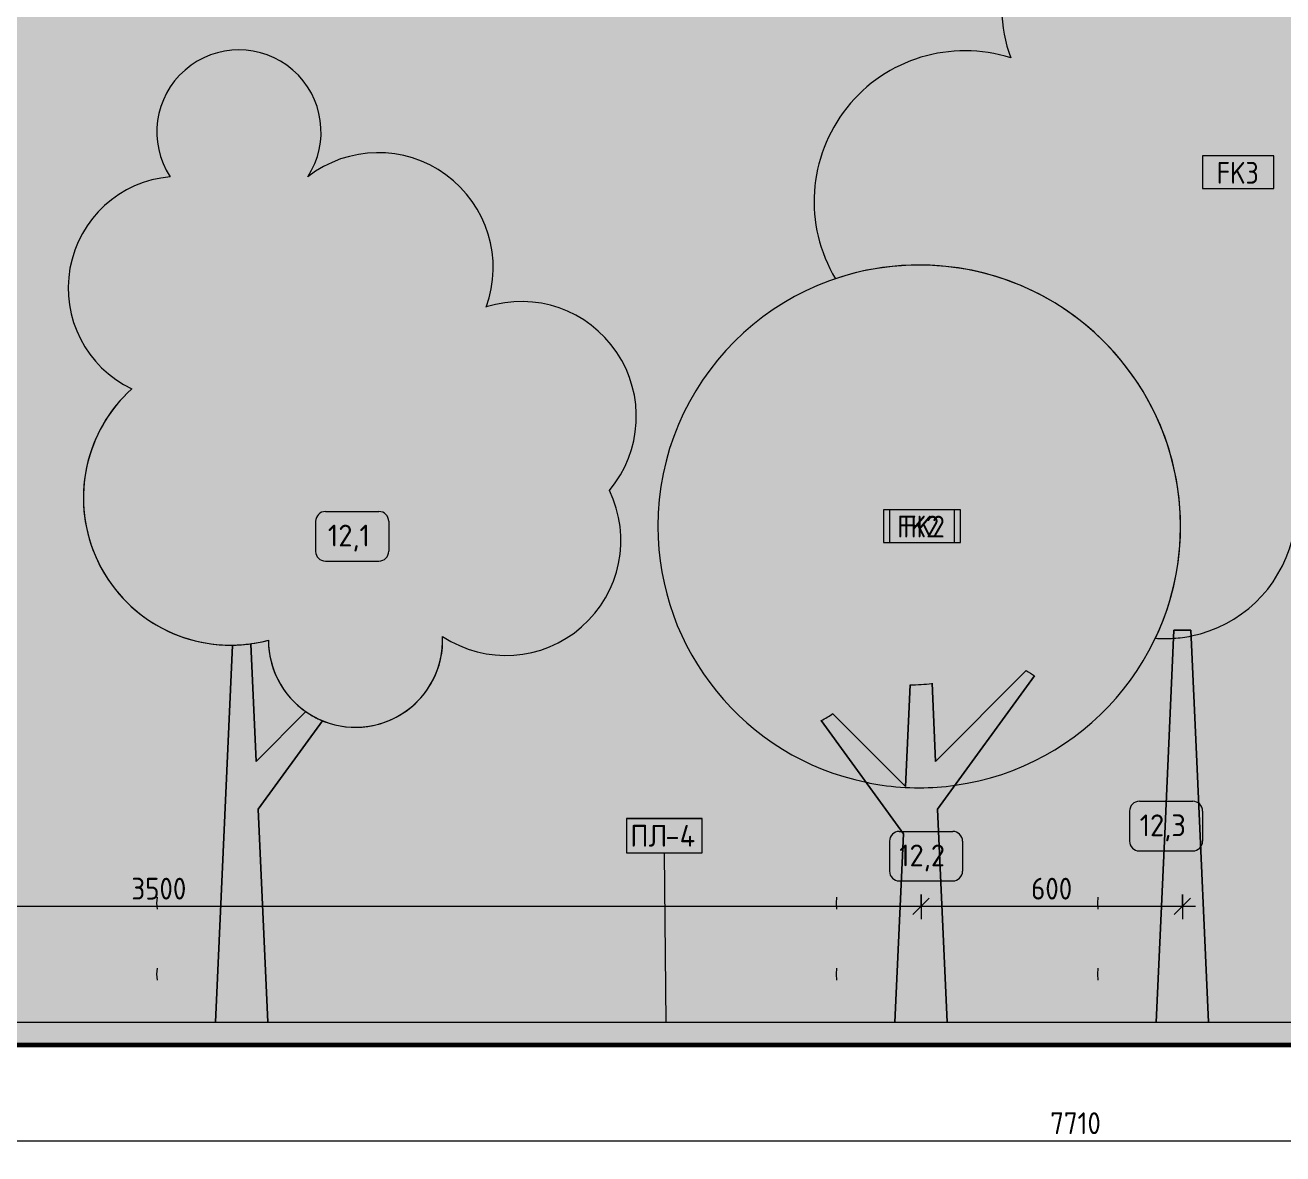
# Model space of a CAD drawing. Header units: millimetres. Extents: x 95091 to 185761, y -1987 to 15323.
# Drawn here: x 143737 to 146625, y 8148 to 10739 of the extents above; entities that cross this region are included whole.
import ezdxf

# ---------------------------------------------------------------- set-up
doc = ezdxf.new("R2010")
doc.units = ezdxf.units.MM
for name, color, linetype, lineweight in [('A-ANNO-DIMS', 7, 'Continuous', 9), ('A-ANNO-DIMS-25', 7, 'Continuous', 9), ('A-GENM', 7, 'Continuous', 9), ('A-GENM-IDEN', 7, 'Continuous', 9), ('A-WALL-IDEN', 7, 'Continuous', 9), ('A-WALL-PATT', 7, 'Continuous', 9), ('I-FURN-IDEN', 7, 'Continuous', 9), ('I-WALL', 7, 'Continuous', 9)]:
    doc.layers.add(name, color=color, linetype=linetype, lineweight=lineweight)
for name, color, linetype, lineweight, true_color in [('A-FLOR-FNSH-1', 7, 'Continuous', 30, 0x3c3c3c), ('I-FURN-3', 7, 'Continuous', 9, 0xc0c0c0), ('I-FURN-6', 7, 'Continuous', 9, 0xbec2bc), ('I-FURN-7', 7, 'Continuous', 9, 0xc5c2b6), ('I-FURN-8', 7, 'Continuous', 9, 0xc6c1b9), ('I-FURN-9', 7, 'Continuous', 9, 0xc2c3b7)]:
    doc.layers.add(name, color=color, linetype=linetype, lineweight=lineweight, true_color=true_color)
doc.layers.add('I-FURN-4', color=7, linetype='Continuous', lineweight=9, transparency=0.7)
doc.layers.add('I-FURN-5', color=7, linetype='Continuous', lineweight=9, true_color=0xd7c4aa, transparency=0.7)
doc.styles.add('GOST Common_5', font='GOST_Common.ttf', dxfattribs={"width": 0.9, "height": 50})
doc.styles.add('GOST Common_6', font='GOST_Common.ttf', dxfattribs={"height": 50})
doc.styles.add('ISOCPEUR_3', font='isocpeur.ttf', dxfattribs={"width": 0.9, "height": 50})
doc.dimstyles.new('ISO-2_0_0_9К_Средний_округл2', dxfattribs={"dimscale": 304.8, "dimtxt": 49.799059, "dimasz": 0.123031, "dimexe": 0.098425, "dimexo": 0, "dimgap": 0, "dimtad": 1, "dimdec": 0, "dimrnd": 10, "dimzin": 0, "dimdsep": 46, "dimtxsty": 'ISOCPEUR_3', "dimblk1": 'OBLIQUE', "dimblk2": 'OBLIQUE', "dimsah": 1, "dimcen": 0.09, "dimdle": 0.098425, "dimazin": 0, "dimtfac": 1, "dimtdec": 4, "dimtix": 1, "dimtmove": 0, "dimatfit": 3, "dimfxl": 1, "dimtvp": 1, "dimtolj": 1, "dimtzin": 0, "dimarcsym": 2})

# ---------------------------------------------------------------- blocks, each defined once
blk = doc.blocks.new('Плинтус - Плинтус светлый _сад_-33412391-Развертка 3_42-1')
at = {"layer": 'A-GENM'}
blk.add_hatch(color=256, dxfattribs=at).paths.add_polyline_path([(113330, 8400), (115615, 8400), (115615, 8450), (109755, 8450), (109755, 8400), (113274.7, 8400)])
for p, q in [((109755, 8450), (111650, 8450)), ((111650, 8450), (111770, 8450)), ((111770, 8450), (113210, 8450)), ((113210, 8450), (113330, 8450)), ((113330, 8450), (113810, 8450)), ((113810, 8450), (113930, 8450)), ((113930, 8450), (114673.6, 8450))]:
    blk.add_line(p, q, dxfattribs=at)
blk = doc.blocks.new('Дервево_ ствол_ декор 3 - Дервево_ ствол_ декор 3-30727125-Развертка 3_42-1')
at = {"layer": 'I-FURN-5'}
for points in [[(113265.6, 8988.1), (113308.4, 8989.6), (113347.9, 8993.9), (113530.4, 9245.1), (113520.8, 9250.8), (113511.5, 9257), (113303.1, 9048.6), (113295, 9227.8), (113270, 9225.2), (113244.9, 9224.5), (113234.4, 8991.2), (113067.4, 9158.1), (113054.3, 9149.7), (113040.6, 9142.4), (113143.5, 9000.8), (113180.2, 8994.2), (113222.8, 8989.6), (113237.3, 8989.1)], [(113210, 8450), (113330, 8450), (113308, 8939), (113347.9, 8993.9), (113305.7, 8989.5), (113265.6, 8988.1), (113219.4, 8990), (113180.2, 8994.2), (113143.5, 9000.8), (113229.5, 8882.5), (113229.4, 8880.6)]]:
    blk.add_hatch(color=256, dxfattribs=at).paths.add_polyline_path(points)
at = {"layer": 'I-FURN-3'}
for p, q in [((113511.5, 9257), (113303.1, 9048.6)), ((113308, 8939), (113530.4, 9245.1)), ((113244.9, 9224.5), (113234.4, 8991.2)), ((113303.1, 9048.6), (113295, 9227.8)), ((113234.4, 8991.2), (113067.4, 9158.1)), ((113040.6, 9142.4), (113229.5, 8882.5)), ((113330, 8450), (113308, 8939)), ((113229.5, 8882.5), (113210, 8450)), ((113075.7, 8736.8), (113074.6, 8723)), ((113074.6, 8723), (113075.7, 8709.2)), ((113075.7, 8573.8), (113074.6, 8560)), ((113074.6, 8560), (113075.7, 8546.2)), ((113210, 8450), (113270, 8450)), ((113270, 8450), (113330, 8450))]:
    blk.add_line(p, q, dxfattribs=at)
for centre, radius, start, end in [((113627.2, 9420.1), 200, 234.6435, 241.0588), ((113247.7, 9562.4), 338, 269.5158, 278.0436), ((112952.7, 9322), 200, 296.0763, 304.9876)]:
    blk.add_arc(centre, radius, start, end, dxfattribs=at)
at = {"layer": 'I-FURN-8'}
for p, q in [((113303.1, 9048.6), (113511.5, 9257)), ((113530.4, 9245.1), (113308, 8939)), ((113234.4, 8991.2), (113244.9, 9224.5)), ((113295, 9227.8), (113303.1, 9048.6)), ((113067.4, 9158.1), (113234.4, 8991.2)), ((113229.5, 8882.5), (113040.6, 9142.4)), ((113308, 8939), (113330, 8450)), ((113210, 8450), (113229.5, 8882.5))]:
    blk.add_line(p, q, dxfattribs=at)
for centre, radius, start, end in [((113627.2, 9420.1), 200, 234.6435, 241.0588), ((113247.7, 9562.4), 338, 269.5158, 278.0436), ((112952.7, 9322), 200, 296.0763, 304.9876)]:
    blk.add_arc(centre, radius, start, end, dxfattribs=at)
blk = doc.blocks.new('Дервево_ ствол_ декор 4 - Дервево_ ствол_ декор 4-30727129-Развертка 3_42-1')
at = {"layer": 'I-FURN-5'}
for points in [[(113810, 8450), (113930, 8450), (113890.1, 9336.8), (113867.7, 9332.8), (113849.7, 9331.5), (113827.7, 8844.1)], [(113849.7, 9331.5), (113867.7, 9332.8), (113890.1, 9336.8), (113889.5, 9350), (113850.5, 9350), (113849.7, 9332.8)]]:
    blk.add_hatch(color=256, dxfattribs=at).paths.add_polyline_path(points)
at = {"layer": 'I-FURN-3'}
for p, q in [((113850.5, 9350), (113829.5, 8882.5)), ((113889.5, 9350), (113850.5, 9350)), ((113903.1, 9048.6), (113889.5, 9350)), ((113930, 8450), (113903.1, 9048.6)), ((113829.5, 8882.5), (113810, 8450)), ((113675.7, 8736.8), (113674.6, 8723)), ((113674.6, 8723), (113675.7, 8709.2)), ((113675.7, 8573.8), (113674.6, 8560)), ((113674.6, 8560), (113675.7, 8546.2)), ((113810, 8450), (113870, 8450)), ((113870, 8450), (113930, 8450))]:
    blk.add_line(p, q, dxfattribs=at)
at = {"layer": 'I-FURN-8'}
for p, q in [((113829.5, 8882.5), (113850.5, 9350)), ((113850.5, 9350), (113889.5, 9350)), ((113889.5, 9350), (113903.1, 9048.6)), ((113903.1, 9048.6), (113930, 8450)), ((113810, 8450), (113829.5, 8882.5))]:
    blk.add_line(p, q, dxfattribs=at)
blk = doc.blocks.new('Дерево_ декор 2 - Дерево_ декор 2-30725407-Развертка 3_42-1')
at = {"layer": 'I-FURN-4'}
blk.add_hatch(color=256, dxfattribs=at).paths.add_polyline_path([(111975.8, 9126.9), (112000.2, 9129), (112024.1, 9133.9), (112047.3, 9141.8), (112069.4, 9152.5), (112089.9, 9165.7), (112108.7, 9181.4), (112125.5, 9199.3), (112139.9, 9219), (112151.8, 9240.4), (112161, 9263.1), (112167.4, 9286.7), (112170.9, 9311), (112171.3, 9335.4), (112196, 9321), (112222.2, 9309.3), (112249.4, 9300.5), (112277.5, 9294.7), (112306, 9292), (112334.6, 9292.4), (112363, 9295.9), (112390.9, 9302.5), (112417.9, 9312), (112443.7, 9324.4), (112468, 9339.5), (112490.5, 9357.2), (112511, 9377.2), (112529.2, 9399.3), (112544.9, 9423.2), (112557.9, 9448.7), (112568.1, 9475.5), (112575.3, 9503.2), (112579.5, 9531.5), (112580.6, 9560.1), (112578.5, 9588.7), (112573.4, 9616.9), (112565.3, 9644.3), (112554.3, 9670.7), (112572, 9694.5), (112585.8, 9717.7), (112597.6, 9743.5), (112606.6, 9770.4), (112612.6, 9798.1), (112615.6, 9826.3), (112615.6, 9854.7), (112612.6, 9882.8), (112605.9, 9912.5), (112597.5, 9937.4), (112585.7, 9963.2), (112571.2, 9987.5), (112554.1, 10010.2), (112534.8, 10030.9), (112513.3, 10049.4), (112489.9, 10065.5), (112465, 10079), (112438.8, 10089.7), (112411.5, 10097.6), (112383.6, 10102.4), (112355.3, 10104.3), (112327, 10103.1), (112298.9, 10098.9), (112271.5, 10091.7), (112279.8, 10118.9), (112285.1, 10146.7), (112287.3, 10175), (112286.6, 10203.3), (112282.8, 10231.4), (112276, 10258.9), (112266.3, 10285.6), (112253.8, 10311), (112238.6, 10335), (112221, 10357.2), (112201, 10377.3), (112179.1, 10395.2), (112155.3, 10410.7), (112130, 10423.5), (112103.5, 10433.6), (112076.1, 10440.7), (112048, 10444.8), (112019.7, 10445.9), (111991.4, 10444), (111963.5, 10439.1), (111936.3, 10431.1), (111910, 10420.3), (111883.5, 10405.7), (111861.8, 10390.7), (111873.5, 10411.4), (111882.5, 10433.4), (111888.7, 10456.4), (111891.8, 10480), (111892, 10503.8), (111889.2, 10527.5), (111883.5, 10550.6), (111874.9, 10572.7), (111863.5, 10593.7), (111849.6, 10613), (111833.4, 10630.4), (111815.1, 10645.7), (111795.1, 10658.5), (111773.5, 10668.6), (111750.9, 10676), (111727.5, 10680.5), (111703.8, 10682), (111680, 10680.5), (111656.7, 10676), (111634, 10668.6), (111612.5, 10658.5), (111592.5, 10645.7), (111574.2, 10630.4), (111558, 10613), (111544.1, 10593.7), (111532.7, 10572.7), (111524.1, 10550.6), (111518.3, 10527.5), (111515.5, 10503.8), (111515.7, 10480), (111518.9, 10456.4), (111525.1, 10433.4), (111534.1, 10411.4), (111545.8, 10390.7), (111518.2, 10386.7), (111491.2, 10379.8), (111465.1, 10370.1), (111440.2, 10357.5), (111416.9, 10342.3), (111395.3, 10324.7), (111375.8, 10304.8), (111358.5, 10283), (111343.7, 10259.3), (111331.6, 10234.3), (111322.2, 10208), (111315.8, 10180.9), (111312.3, 10153.3), (111311.9, 10125.4), (111314.5, 10097.7), (111320, 10070.4), (111328.5, 10043.9), (111339.9, 10018.4), (111353.9, 9994.3), (111370.4, 9971.9), (111389.3, 9951.4), (111410.3, 9933.1), (111434.9, 9916.3), (111457.6, 9903.9), (111434.9, 9881.1), (111414.4, 9856.4), (111396.3, 9829.8), (111380.9, 9801.6), (111368.2, 9772), (111358.4, 9741.4), (111351.5, 9710), (111347.6, 9678.1), (111346.8, 9646), (111349.1, 9613.9), (111354.3, 9582.2), (111362.6, 9551.1), (111373.8, 9521), (111387.8, 9492), (111404.5, 9464.5), (111423.7, 9438.8), (111445.3, 9414.9), (111469.1, 9393.3), (111494.8, 9374), (111522.2, 9357.2), (111551.1, 9343.1), (111581.2, 9331.8), (111612.2, 9323.4), (111643.9, 9318), (111676, 9315.7), (111710, 9316.6), (111740.1, 9320.1), (111771.5, 9326.9), (111773, 9302.5), (111777.5, 9278.4), (111784.8, 9255.1), (111795, 9232.8), (111807.8, 9211.9), (111823.1, 9192.8), (111840.6, 9175.7), (111860.4, 9160.8), (111875.8, 9151.6), (111881.8, 9148.4), (111887.1, 9145.9), (111903.7, 9138.7), (111927.2, 9131.9), (111951.3, 9127.9)])
at = {"layer": 'I-FURN-5'}
blk.add_hatch(color=256, dxfattribs=at).paths.add_polyline_path([(111650, 8450), (111770, 8450), (111748, 8939), (111895.4, 9141.9), (111873.9, 9152.5), (111857, 9162.6), (111743.1, 9048.6), (111730.9, 9318.7), (111705.7, 9316.3), (111689, 9315.6), (111669.4, 8880.6)])
at = {"layer": 'I-FURN-3'}
for p, q in [((111689, 9315.6), (111650, 8450)), ((111743.1, 9048.6), (111730.9, 9318.7)), ((111857.2, 9162.8), (111743.1, 9048.6)), ((111748, 8939), (111895.4, 9141.9)), ((111770, 8450), (111748, 8939)), ((111515.7, 8736.8), (111514.6, 8723)), ((111514.6, 8723), (111515.7, 8709.2)), ((111515.7, 8573.8), (111514.6, 8560)), ((111514.6, 8560), (111515.7, 8546.2)), ((111650, 8450), (111710, 8450)), ((111710, 8450), (111770, 8450))]:
    blk.add_line(p, q, dxfattribs=at)
for centre, radius, start, end in [((111703.8, 10493.5), 188.5, 326.9514, 213.0486), ((112023.5, 10182), 264, 340, 127.7678), ((111568.1, 10135.2), 256.4, 95, 244.475), ((112352.1, 9840.4), 264, 320, 107.7678), ((111684.7, 9653.5), 338, 132.2135, 284.8805), ((112316.7, 9555.8), 264, 236.5894, 25.8162), ((111971.5, 9326.9), 200, 180, 2.4492), ((111684.7, 9653.5), 338, 270.72, 277.8572), ((111971.5, 9326.9), 200, 235.1493, 247.6496)]:
    blk.add_arc(centre, radius, start, end, dxfattribs=at)
at = {"layer": 'I-FURN-6'}
for centre, radius, start, end in [((111703.8, 10493.5), 188.5, 326.9514, 213.0486), ((112023.5, 10182), 264, 340, 127.7678), ((111568.1, 10135.2), 256.4, 95, 244.475), ((112352.1, 9840.4), 264, 320, 107.7678), ((111684.7, 9653.5), 338, 132.2135, 273.5696), ((112316.7, 9555.8), 264, 236.5894, 25.8162), ((111971.5, 9326.9), 200, 245.0008, 2.4492), ((111684.7, 9653.5), 338, 274.0972, 284.8805), ((111971.5, 9326.9), 200, 180, 235.6765), ((111971.5, 9326.9), 200, 238.0344, 242.3453)]:
    blk.add_arc(centre, radius, start, end, dxfattribs=at)
at = {"layer": 'I-FURN-7'}
for start, end in [(273.5696, 274.0972), (273.5699, 273.9684), (273.9691, 274.0969)]:
    blk.add_arc((111684.7, 9653.5), 338, start, end, dxfattribs=at)
at = {"layer": 'I-FURN-8'}
for p, q in [((111650, 8450), (111689, 9315.6)), ((111730.9, 9318.7), (111743.1, 9048.6)), ((111743.1, 9048.6), (111857.2, 9162.8)), ((111895.4, 9141.9), (111748, 8939)), ((111748, 8939), (111770, 8450))]:
    blk.add_line(p, q, dxfattribs=at)
for centre, radius, start, end in [((111684.7, 9653.5), 338, 270.72, 273.5699), ((111684.7, 9653.5), 338, 274.0969, 277.8572), ((111971.5, 9326.9), 200, 235.1493, 235.6782), ((111971.5, 9326.9), 200, 238.033, 242.3478), ((111971.5, 9326.9), 200, 244.9987, 247.6496)]:
    blk.add_arc(centre, radius, start, end, dxfattribs=at)
at = {"layer": 'I-FURN-9'}
for start, end in [(235.6765, 238.0344), (235.6782, 236.2077), (236.2181, 238.033), (242.3453, 245.0008), (242.3478, 243.2919), (243.3157, 244.9987)]:
    blk.add_arc((111971.5, 9326.9), 200, start, end, dxfattribs=at)
blk = doc.blocks.new('DIMBLOCK14-Развертка 3_42-1')
at = {"layer": 'A-ANNO-DIMS-25'}
for p, q in [((142294, 8400), (142294, 8147.6)), ((142294, 8177.6), (142294, 8400)), ((150004.5, 8400), (150004.5, 8147.6)), ((150004.5, 8177.6), (150004.5, 8400)), ((142294, 8177.6), (150004.5, 8177.6))]:
    blk.add_line(p, q, dxfattribs=at)
at = {"layer": 'A-ANNO-DIMS-25', "lineweight": 20}
for p, q in [((142294, 8177.6), (142275.3, 8158.8)), ((142294, 8177.6), (142312.8, 8196.3)), ((150004.5, 8177.6), (149985.7, 8158.8)), ((150004.5, 8177.6), (150023.2, 8196.3))]:
    blk.add_line(p, q, dxfattribs=at)
at = {"layer": 'A-ANNO-DIMS-25', "color": 0, "insert": (146090.3, 8242.9), "char_height": 50, "width": 141.353, "attachment_point": 1, "line_spacing_factor": 1.149209, "style": 'ISOCPEUR_3'}
blk.add_mtext('7710', dxfattribs=at)
blk = doc.blocks.new('_Oblique')
at = {"color": 0, "linetype": 'ByBlock', "lineweight": -2}
blk.add_line((-0.5, -0.5), (0.5, 0.5), dxfattribs=at)
blk = doc.blocks.new('Mark Reiling - Mark Reiling-26174330-Развертка 3_42-1')
at = {"layer": 'A-GENM-IDEN'}
for p, q in [((99094.3, 8917.8), (99094.3, 8839)), ((99094.3, 8917.8), (99267.8, 8917.8)), ((99267.8, 8917.8), (99094.3, 8917.8)), ((99094.3, 8917.8), (99094.3, 8839)), ((99267.8, 8839), (99267.8, 8917.8)), ((99267.8, 8839), (99267.8, 8917.8)), ((99094.3, 8839), (99267.8, 8839)), ((99094.3, 8839), (99267.8, 8839))]:
    blk.add_line(p, q, dxfattribs=at)
blk = doc.blocks.new('М_стена_0001 - Типоразмер_без рамки-25382661-Развертка 3_42-1')
at = {"layer": 'A-WALL-IDEN'}
for p, q in [((110640, 10138.1), (110476.7, 10138.1)), ((110476.7, 10138.1), (110476.7, 10063.1)), ((110640, 10063.1), (110640, 10138.1)), ((110476.7, 10063.1), (110640, 10063.1))]:
    blk.add_line(p, q, dxfattribs=at)
blk = doc.blocks.new('Марка_Мебель - В прямоуг_Balcon_Марка-25523697-Развертка 3_42-1')
at = {"layer": 'I-FURN-IDEN'}
for p, q in [((113771.1, 8956.9), (113893.8, 8956.9)), ((113748.6, 8934.4), (113748.6, 8865.4)), ((113916.3, 8934.4), (113916.3, 8865.6)), ((113770.9, 8843.1), (113893.8, 8843.1))]:
    blk.add_line(p, q, dxfattribs=at)
for centre, radius, start, end in [((113771.1, 8934.4), 22.5, 90, 180), ((113893.8, 8934.4), 22.5, 0, 90), ((113770.9, 8865.4), 22.3, 180, 270), ((113893.8, 8865.6), 22.5, 270, 0)]:
    blk.add_arc(centre, radius, start, end, dxfattribs=at)
blk = doc.blocks.new('DIMBLOCK20-Развертка 3_42-1')
at = {"layer": 'A-ANNO-DIMS-25'}
for p, q in [((142294, 8742.6), (142294, 8686.1)), ((142294, 8716.1), (142294, 8742.6)), ((145794, 8742.6), (145794, 8686.1)), ((145794, 8716.1), (145794, 8742.6)), ((142264, 8716.1), (145794, 8716.1))]:
    blk.add_line(p, q, dxfattribs=at)
at = {"layer": 'A-ANNO-DIMS-25', "lineweight": 20}
for p, q in [((142294, 8716.1), (142312.8, 8734.9)), ((145794, 8716.1), (145812.8, 8734.9)), ((142294, 8716.1), (142275.3, 8697.4)), ((145794, 8716.1), (145775.3, 8697.4))]:
    blk.add_line(p, q, dxfattribs=at)
at = {"layer": 'A-ANNO-DIMS-25', "color": 0, "insert": (143980.8, 8781.4), "char_height": 50, "width": 151.696, "attachment_point": 1, "line_spacing_factor": 1.149209, "style": 'ISOCPEUR_3'}
blk.add_mtext('3500', dxfattribs=at)
blk = doc.blocks.new('DIMBLOCK21-Развертка 3_42-1')
at = {"layer": 'A-ANNO-DIMS-25'}
for p, q in [((145794, 8742.6), (145794, 8686.1)), ((145794, 8716.1), (145794, 8742.6)), ((146394, 8742.6), (146394, 8686.1)), ((146394, 8716.1), (146394, 8742.6)), ((145794, 8716.1), (146424, 8716.1))]:
    blk.add_line(p, q, dxfattribs=at)
at = {"layer": 'A-ANNO-DIMS-25', "lineweight": 20}
for p, q in [((145794, 8716.1), (145812.8, 8734.9)), ((146394, 8716.1), (146412.8, 8734.9)), ((145794, 8716.1), (145775.3, 8697.4)), ((146394, 8716.1), (146375.3, 8697.4))]:
    blk.add_line(p, q, dxfattribs=at)
at = {"layer": 'A-ANNO-DIMS-25', "color": 0, "insert": (146046.6, 8781.4), "char_height": 50, "width": 113.772, "attachment_point": 1, "line_spacing_factor": 1.149209, "style": 'ISOCPEUR_3'}
blk.add_mtext('600', dxfattribs=at)

msp = doc.modelspace()

# ---------------------------------------------------------------- hatches: boundary and pattern name
at = {"layer": 'A-WALL-PATT'}
h = msp.add_hatch(color=256, dxfattribs=at)
h.paths.add_polyline_path([(148150.7, 8450), (150004.5, 8450), (150004.5, 10500), (151454.5, 10500), (151454.5, 8450), (152883, 8450), (152883, 11800), (131245, 11800), (131245, 8450), (132174, 8450), (132174, 10500), (133124, 10500), (133124, 8450), (134074, 8450), (134074, 10500), (135524, 10500), (135524, 8450), (140844, 8450), (140844, 10500), (142294, 10500), (142294, 8450), (144174, 8450), (144213, 9315.6), (144229.7, 9316.3), (144200, 9315.7), (144167.9, 9318), (144136.2, 9323.4), (144105.2, 9331.8), (144075.1, 9343.1), (144046.2, 9357.2), (144018.8, 9374), (143993.1, 9393.3), (143969.3, 9414.9), (143947.7, 9438.8), (143928.5, 9464.5), (143911.8, 9492), (143897.8, 9521), (143885.9, 9553.9), (143878.4, 9582.2), (143873.1, 9613.9), (143870.8, 9646), (143871.6, 9678.1), (143875.5, 9710), (143882.4, 9741.4), (143892.2, 9772), (143904.9, 9801.6), (143920.3, 9829.8), (143938.4, 9856.4), (143958.9, 9881.1), (143981.6, 9903.9), (143957.2, 9917.2), (143934.3, 9933.1), (143913.3, 9951.4), (143894.4, 9971.9), (143877.9, 9994.3), (143863.9, 10018.4), (143852.5, 10043.9), (143844, 10070.4), (143838.5, 10097.7), (143835.9, 10125.4), (143836.3, 10153.3), (143839.8, 10180.9), (143846.3, 10208), (143855.6, 10234.3), (143867.7, 10259.3), (143882.5, 10283), (143899.8, 10304.8), (143919.3, 10324.7), (143940.9, 10342.3), (143964.2, 10357.5), (143989.1, 10370.1), (144015.2, 10379.8), (144042.2, 10386.7), (144069.8, 10390.7), (144058.1, 10411.4), (144049.1, 10433.4), (144042.9, 10456.4), (144039.7, 10480), (144039.7, 10505.5), (144042.3, 10527.5), (144048.1, 10550.6), (144056.7, 10572.7), (144068.1, 10593.7), (144082, 10613), (144098.2, 10630.4), (144116.5, 10645.7), (144136.5, 10658.5), (144158, 10668.6), (144180.7, 10676), (144204, 10680.5), (144227.8, 10682), (144251.6, 10680.5), (144274.9, 10676), (144297.6, 10668.6), (144319.1, 10658.5), (144339.1, 10645.7), (144357.4, 10630.4), (144373.6, 10613), (144387.5, 10593.7), (144398.9, 10572.7), (144407.5, 10550.6), (144413.2, 10527.5), (144416.1, 10503.8), (144415.9, 10480), (144412.7, 10456.4), (144406.5, 10433.4), (144397.5, 10411.4), (144385.8, 10390.7), (144409.1, 10406.8), (144434.1, 10420.3), (144460.3, 10431.1), (144487.5, 10439.1), (144515.4, 10444), (144543.7, 10445.9), (144572, 10444.8), (144600.1, 10440.7), (144627.5, 10433.6), (144654, 10423.5), (144679.3, 10410.7), (144703.1, 10395.2), (144725, 10377.3), (144745, 10357.2), (144762.6, 10335), (144777.8, 10311), (144790.3, 10285.6), (144800, 10258.9), (144806.8, 10231.4), (144810.6, 10203.3), (144811.3, 10175), (144809.1, 10146.7), (144803.8, 10118.9), (144795.5, 10091.7), (144822.9, 10098.9), (144851, 10103.1), (144879.3, 10104.3), (144907.6, 10102.4), (144935.5, 10097.6), (144962.8, 10089.7), (144989, 10079), (145013.9, 10065.5), (145037.3, 10049.4), (145058.8, 10030.9), (145078.3, 10010), (145095.2, 9987.5), (145109.7, 9963.2), (145121.5, 9937.4), (145130.5, 9910.5), (145136.6, 9882.8), (145139.6, 9852), (145139.6, 9826.2), (145136.6, 9798), (145130.5, 9770.3), (145121.5, 9743.4), (145108.6, 9715.6), (145095.2, 9693.2), (145078.3, 9670.7), (145089.3, 9644.3), (145097.4, 9616.9), (145102.6, 9588.7), (145104.6, 9560.1), (145103.5, 9531.5), (145099.3, 9503.2), (145092.1, 9475.5), (145081.9, 9448.7), (145068.9, 9423.2), (145053.2, 9399.3), (145035, 9377.2), (145014.5, 9357.2), (144992, 9339.5), (144967.7, 9324.4), (144941.1, 9311.7), (144914.9, 9302.5), (144887, 9295.9), (144858.6, 9292.4), (144830, 9292), (144801.5, 9294.7), (144773.4, 9300.5), (144746.2, 9309.3), (144720, 9321), (144695.3, 9335.4), (144694.9, 9311), (144691.4, 9286.7), (144685.1, 9263.1), (144675.8, 9240.4), (144663.9, 9219), (144649.5, 9199.3), (144632.7, 9181.4), (144613.9, 9165.7), (144593.4, 9152.5), (144571.3, 9141.8), (144548.1, 9133.9), (144524.2, 9129), (144499.8, 9126.9), (144475.3, 9127.9), (144451.2, 9131.9), (144427.7, 9138.7), (144411.1, 9145.9), (144419.4, 9141.8), (144272, 8938.7), (144294, 8450), (145734, 8450), (145753.5, 8882.5), (145667.5, 9000.8), (145662, 9001.8), (145620.5, 9012.4), (145578.3, 9026.6), (145540.3, 9042.3), (145502, 9061.5), (145465.2, 9083.4), (145430, 9107.8), (145396.7, 9134.7), (145365.3, 9163.8), (145336.1, 9195.2), (145309.2, 9228.5), (145284.8, 9263.7), (145263, 9300.6), (145243.8, 9338.9), (145227.4, 9378.4), (145213.9, 9419.1), (145203.3, 9460.6), (145195.7, 9502.7), (145191.1, 9545.3), (145189.6, 9588.7), (145191.1, 9630.9), (145195.7, 9673.5), (145203.3, 9715.6), (145213.9, 9757.1), (145227.4, 9797.8), (145243.8, 9837.4), (145263, 9875.7), (145284.8, 9912.5), (145309.2, 9947.7), (145336.1, 9981), (145365.3, 10012.4), (145396.7, 10041.6), (145430, 10068.4), (145465.2, 10092.9), (145502, 10114.7), (145540.3, 10133.9), (145582.1, 10151), (145609.5, 10160.1), (145597.3, 10156.5), (145581.1, 10187.3), (145569.6, 10214.5), (145559.9, 10245.2), (145553.1, 10276.6), (145549.3, 10308.6), (145548.4, 10340.7), (145550.5, 10372.9), (145555.6, 10404.6), (145563.6, 10435.8), (145574.5, 10466.1), (145588.2, 10495.2), (145604.5, 10523), (145623.3, 10549.1), (145644.5, 10573.3), (145667.8, 10595.5), (145693.1, 10615.4), (145720.1, 10632.9), (145748.6, 10647.8), (145778.4, 10659.9), (145809.2, 10669.3), (145841.5, 10675.8), (145872.7, 10679.2), (145904.9, 10679.7), (145937, 10677.2), (145968.7, 10671.8), (145999.8, 10663.4), (145990.3, 10693.8), (145983.6, 10724.9), (145979.8, 10756.6), (145979, 10788.4), (145981.1, 10820.2), (145986.1, 10851.6), (145993.9, 10882.5), (146004.6, 10912.5), (146018, 10941.4), (146034, 10968.9), (146052.4, 10994.9), (146073.2, 11019.1), (146096.1, 11041.2), (146120.9, 11061.1), (146147.5, 11078.7), (146175.6, 11093.7), (146204.9, 11106.1), (146235.2, 11115.8), (146266.4, 11122.6), (146298, 11126.6), (146329.8, 11127.6), (146361.6, 11125.6), (146393.1, 11120.8), (146424, 11113.1), (146454, 11102.6), (146483, 11089.3), (146511.7, 11072.7), (146536.7, 11055.1), (146522.8, 11079.4), (146511.7, 11105), (146503.6, 11131.7), (146498.6, 11159.1), (146496.7, 11187), (146497.9, 11214.9), (146502.3, 11242.4), (146509.8, 11269.3), (146520.3, 11295.2), (146533.6, 11319.8), (146549.6, 11342.6), (146568, 11363.6), (146588.7, 11382.3), (146611.4, 11398.5), (146635.8, 11412.1), (146661.6, 11422.9), (146688.4, 11430.7), (146715.9, 11435.4), (146743.8, 11436.9), (146771.6, 11435.4), (146799.1, 11430.7), (146825.9, 11422.9), (146851.7, 11412.1), (146876.1, 11398.5), (146898.8, 11382.3), (146919.5, 11363.6), (146937.9, 11342.6), (146953.9, 11319.8), (146967.2, 11295.2), (146977.7, 11269.3), (146985.2, 11242.4), (146989.6, 11214.9), (146990.8, 11187), (146988.9, 11159.1), (146983.9, 11131.7), (146975.8, 11105), (146964.7, 11079.4), (146950.8, 11055.1), (146981.9, 11051), (147012.4, 11043.9), (147042.1, 11034.1), (147070.7, 11021.5), (147098.1, 11006.3), (147123.9, 10988.6), (147148, 10968.7), (147170.1, 10946.5), (147190.1, 10922.4), (147207.7, 10896.5), (147222.9, 10869.2), (147235.4, 10840.5), (147245.2, 10810.8), (147252.2, 10780.3), (147256.3, 10749.2), (147257.6, 10718), (147255.9, 10686.7), (147251.3, 10655.8), (147243.9, 10625.4), (147233.6, 10595.8), (147220.7, 10567.3), (147205.1, 10540.1), (147187.1, 10514.5), (147166.8, 10490.7), (147144.4, 10468.9), (147120, 10449.3), (147093.9, 10432), (147066.4, 10417.2), (147090.7, 10393.4), (147113.1, 10367.7), (147135.2, 10337.7), (147151.7, 10311.7), (147167.6, 10281.7), (147181.2, 10250.5), (147192.4, 10218.4), (147201.1, 10185.4), (147192.4, 10184.2), (147214.8, 10186.6), (147257.6, 10188.1), (147300.4, 10186.6), (147343, 10182), (147385.1, 10174.4), (147426.6, 10163.8), (147467.2, 10150.3), (147506.8, 10133.9), (147545.1, 10114.7), (147582, 10092.9), (147617.1, 10068.4), (147650.5, 10041.6), (147681.8, 10012.4), (147711, 9981), (147737.9, 9947.7), (147762.3, 9912.5), (147784.2, 9875.7), (147803.3, 9837.4), (147819.7, 9797.8), (147833.3, 9757.1), (147843.9, 9715.6), (147851.5, 9673.5), (147856, 9630.9), (147857.6, 9588.1), (147856, 9545.3), (147851.5, 9502.7), (147843.9, 9460.6), (147833.3, 9419.1), (147819.7, 9378.4), (147803.3, 9338.9), (147784.2, 9300.6), (147762.3, 9263.7), (147737.9, 9228.5), (147711, 9195.2), (147681.8, 9163.8), (147650.5, 9134.7), (147617.1, 9107.8), (147579.1, 9081.7), (147545.1, 9061.5), (147506.8, 9042.3), (147467.2, 9025.9), (147426.6, 9012.4), (147385.1, 9001.8), (147343, 8994.2), (147335.1, 8993.4), (147295.6, 8939), (147317.6, 8450), (148139, 8450)])
h.paths.add_polyline_path([(146454, 8450), (147197.6, 8450), (147221.8, 8989.4), (147214.8, 8989.6), (147172.2, 8994.2), (147130, 9001.8), (147088.5, 9012.4), (147047.9, 9025.9), (147008.3, 9042.3), (146970, 9061.5), (146933.2, 9083.4), (146898, 9107.8), (146864.6, 9134.7), (146833.3, 9163.8), (146804.1, 9195.2), (146777.2, 9228.5), (146752.8, 9263.7), (146731, 9300.6), (146711.8, 9338.9), (146695.4, 9378.4), (146681.9, 9419.1), (146671.3, 9460.6), (146663.7, 9502.7), (146659.1, 9545.3), (146657.6, 9588.5), (146658, 9609.1), (146657.6, 9605.1), (146645.5, 9557.2), (146636.7, 9528.6), (146625.1, 9500.9), (146610.8, 9474.6), (146593.9, 9449.8), (146574.7, 9426.8), (146553.3, 9405.8), (146529.8, 9387.1), (146504.7, 9370.8), (146478, 9357.1), (146450.1, 9346.2), (146421.2, 9338.1), (146414.1, 9336.8), (146434.5, 8882.5)])
h.paths.add_polyline_path([(146334, 8450), (146373.7, 9331.5), (146361.8, 9330.6), (146331.9, 9331.4), (146331.9, 9331.9), (146316.2, 9300.6), (146294.3, 9263.7), (146269.9, 9228.5), (146243, 9195.2), (146213.8, 9163.8), (146182.5, 9134.7), (146149.1, 9107.8), (146114, 9083.4), (146077.1, 9061.5), (146038.8, 9042.3), (145996.3, 9025), (145958.6, 9012.4), (145917.1, 9001.8), (145871.9, 8993.9), (145832, 8939), (145854, 8450), (146243, 8450)])
h.paths.add_polyline_path([(139840.9, 8500), (139751.1, 8500), (139791.6, 9399.2), (139784.8, 9384.8), (139770.8, 9361.7), (139754.5, 9340.2), (139735.9, 9320.6), (139715.4, 9303.1), (139693.1, 9287.9), (139669.3, 9275.1), (139644.4, 9264.9), (139618.4, 9257.4), (139591.8, 9252.7), (139564.9, 9250.9), (139538, 9251.9), (139511.2, 9255.8), (139485.1, 9262.5), (139459.8, 9272), (139435.7, 9284), (139413, 9298.6), (139391.9, 9315.5), (139372.8, 9334.5), (139355.8, 9355.5), (139341.1, 9378.2), (139328.9, 9402.2), (139319.4, 9427.5), (139312.5, 9453.6), (139308.5, 9480.3), (139307.4, 9507.2), (139309.1, 9534.2), (139313.3, 9560.7), (139285.6, 9556.9), (139257.4, 9556), (139229.2, 9558.2), (139201.4, 9563.3), (139172.1, 9572.2), (139146.2, 9583.4), (139121.5, 9597.2), (139098.4, 9613.5), (139077.2, 9632.3), (139058.2, 9653.1), (139041.4, 9675.9), (139027.2, 9700.4), (139015.6, 9726.3), (139007.4, 9750.6), (139001.3, 9778.2), (138998.2, 9806.3), (138998.1, 9834.5), (139001, 9862.7), (139006.8, 9890.3), (139015.6, 9917.2), (139027.2, 9943), (139041.4, 9967.4), (139058.2, 9990.2), (139077.2, 10011), (139098.4, 10029.7), (139121.5, 10046.1), (139146.2, 10059.9), (139172.1, 10071), (139164.3, 10096), (139159.2, 10121.7), (139156.8, 10147.8), (139157.3, 10174), (139160.5, 10200.1), (139166.5, 10225.6), (139175.2, 10250.3), (139186.4, 10274), (139200.1, 10296.3), (139216.1, 10317.1), (139236.3, 10337.7), (139254.3, 10352.9), (139276.1, 10367.6), (139299.2, 10379.8), (139323.6, 10389.5), (139348.8, 10396.6), (139374.7, 10400.9), (139400.9, 10402.5), (139427, 10401.3), (139452.9, 10397.2), (139478.3, 10390.5), (139502.7, 10381.1), (139526.1, 10369.1), (139548, 10354.7), (139568.6, 10337.7), (139586.6, 10319.3), (139593.3, 10344.6), (139602.8, 10369), (139615, 10392.1), (139629.7, 10413.7), (139646.9, 10433.4), (139666.2, 10451.1), (139687.3, 10466.5), (139710.1, 10479.3), (139734.2, 10489.5), (139759.3, 10496.9), (139785, 10501.3), (139811.1, 10502.8), (139837.2, 10501.3), (139863, 10496.9), (139888.1, 10489.5), (139912.2, 10479.3), (139935, 10466.5), (139956.1, 10451.1), (139975.4, 10433.4), (139992.5, 10413.7), (140007.3, 10392.1), (140019.5, 10369), (140029, 10344.6), (140035.7, 10319.3), (140054, 10338), (140074.3, 10354.7), (140096.2, 10369.1), (140119.5, 10381.1), (140144, 10390.5), (140169.3, 10397.2), (140195.2, 10401.3), (140221.4, 10402.5), (140247.6, 10400.9), (140273.4, 10396.6), (140298.7, 10389.5), (140323, 10379.8), (140346.2, 10367.6), (140368.5, 10352.4), (140388, 10336), (140406.1, 10317.1), (140422.2, 10296.3), (140435.9, 10274), (140447.1, 10250.3), (140455.8, 10225.6), (140461.8, 10200.1), (140465, 10174), (140465.4, 10147.8), (140463.1, 10121.7), (140457.6, 10094.8), (140450.1, 10071), (140476.1, 10059.9), (140500.8, 10046.1), (140523.8, 10029.7), (140545, 10011), (140564.1, 9990.2), (140580.9, 9967.4), (140595.1, 9943), (140606.7, 9917.2), (140615.4, 9890.3), (140621.3, 9862.7), (140624.2, 9834.5), (140624.1, 9806.3), (140620.9, 9778.2), (140614.8, 9750.6), (140605.8, 9723.8), (140594.1, 9698.1), (140579.6, 9673.8), (140562.6, 9651.2), (140543.4, 9630.5), (140522, 9612), (140498.8, 9595.8), (140474.1, 9582.2), (140448, 9571.3), (140420.9, 9563.3), (140393.1, 9558.2), (140364.9, 9556), (140336.6, 9556.9), (140308.6, 9560.8), (140313.2, 9534.2), (140314.9, 9507.2), (140313.7, 9480.3), (140309.7, 9453.6), (140302.9, 9427.5), (140293.3, 9402.2), (140281.1, 9378.2), (140266.5, 9355.5), (140249.5, 9334.5), (140230.3, 9315.5), (140209.3, 9298.6), (140186.6, 9284), (140162.5, 9272), (140137.2, 9262.5), (140111, 9255.8), (140084.3, 9251.9), (140057.4, 9250.9), (140030.4, 9252.7), (140003.9, 9257.4), (139977.9, 9264.9), (139952.9, 9275.1), (139929.2, 9287.9), (139906.9, 9303.1), (139886.4, 9320.6), (139867.8, 9340.2), (139851.5, 9361.7), (139837.5, 9384.8), (139830.7, 9399.2), (139871.1, 8500)])
h.paths.add_polyline_path([(144267.1, 9048.6), (144381.2, 9162.8), (144381.5, 9162.8), (144364.6, 9175.7), (144347.1, 9192.8), (144331.8, 9211.9), (144319, 9232.8), (144308.9, 9255.1), (144301.5, 9278.4), (144297, 9302.5), (144295.5, 9326.9), (144264.1, 9320.1), (144237.6, 9316.9), (144254.9, 9318.7), (144263.7, 9123.4)])
h.paths.add_polyline_path([(131983, 9259), (131983, 9341), (132065, 9341), (132065, 9259), (131984, 9259)])
h.paths.add_polyline_path([(131984, 9260), (132064, 9260), (132064, 9340), (131984, 9340), (131984, 9262)])
h.paths.add_polyline_path([(131997, 9262), (131986, 9262), (131986, 9338), (132062, 9338), (132062, 9262), (132051, 9262)])
h.paths.add_polyline_path([(131996, 9272), (132052, 9272), (132052, 9328), (131996, 9328), (131996, 9273)])
h.paths.add_polyline_path([(131997, 9273), (131997, 9327), (132051, 9327), (132051, 9273)])
h.paths.add_polyline_path([(146341.1, 9352.8), (146348.2, 9369.2), (146347.9, 9369.2), (146346.7, 9366.3)])
h.paths.add_polyline_path([(146356.3, 9392.2), (146362, 9408.2), (146361.8, 9408.6), (146361.6, 9408.2)])
h.paths.add_polyline_path([(146368.7, 9432.6), (146373, 9447.9), (146373, 9449.2), (146372.6, 9447.9)])
h.paths.add_polyline_path([(146378.2, 9473.7), (146381.2, 9488.4), (146381.2, 9490.3), (146380.9, 9488.4)])
h.paths.add_polyline_path([(146384.8, 9515.3), (146386.7, 9529.3), (146386.7, 9532.6), (146386.3, 9529.3)])
h.paths.add_polyline_path([(146388.5, 9557.3), (146389.3, 9570.5), (146389.1, 9575.1), (146388.9, 9570.5)])
h.paths.add_polyline_path([(146389.2, 9599.4), (146389.1, 9611.7), (146388.4, 9621.6), (146389.1, 9601.1)])
h.paths.add_polyline_path([(146660.1, 9640.3), (146661.2, 9652.9), (146660.7, 9649.5)])
h.paths.add_polyline_path([(146386.9, 9641.5), (146386.1, 9652.9), (146384.5, 9663.6), (146386.1, 9649.3)])
h.paths.add_polyline_path([(146665.4, 9683.1), (146669.1, 9703.8), (146666.7, 9692.5)])
h.paths.add_polyline_path([(146381.7, 9683.2), (146380.2, 9693.7), (146377.8, 9705.1), (146380.2, 9691.6)])
h.paths.add_polyline_path([(146373.6, 9724.5), (146371.3, 9734.9), (146368.1, 9746.1), (146371.5, 9732.6)])
h.paths.add_polyline_path([(146673.7, 9725.3), (146679, 9745.8), (146675.6, 9734.1)])
h.paths.add_polyline_path([(146362.6, 9765.1), (146359.1, 9776.5), (146358.8, 9776.5), (146360.1, 9772.6)])
h.paths.add_polyline_path([(146685.1, 9766.9), (146691.8, 9786.9), (146687.1, 9773.8)])
h.paths.add_polyline_path([(146348.8, 9804.9), (146346, 9812.5), (146343.7, 9817.2), (146348, 9806.8)])
h.paths.add_polyline_path([(146699.4, 9807.5), (146707.5, 9827.1), (146703, 9817.2), (146699.8, 9808.4)])
h.paths.add_polyline_path([(146332.2, 9843.6), (146328.4, 9852), (146325.7, 9856.7), (146329.3, 9849.5)])
h.paths.add_polyline_path([(146716.6, 9847), (146726.1, 9865.9), (146721, 9856.7), (146718.1, 9850.3)])
h.paths.add_polyline_path([(146313, 9881), (146310, 9886.7), (146304.9, 9894.7), (146310, 9886.1)])
h.paths.add_polyline_path([(146736.6, 9885.2), (146747.4, 9903.4), (146741.8, 9894.7), (146737.5, 9886.7)])
h.paths.add_polyline_path([(146291.2, 9917), (146288.2, 9921.8), (146287.9, 9921.8), (146288.2, 9921.3)])
h.paths.add_polyline_path([(146759.3, 9921.9), (146771.4, 9939.2), (146765.3, 9931.2)])
h.paths.add_polyline_path([(146267, 9951.3), (146264.1, 9955.3), (146264.1, 9954.9)])
h.paths.add_polyline_path([(146784.6, 9956.8), (146797.8, 9973.2), (146791.4, 9965.9)])
h.paths.add_polyline_path([(146240.4, 9983.9), (146237.7, 9987.1), (146237.7, 9986.7)])
h.paths.add_polyline_path([(146812.3, 9989.8), (146826.7, 10005.2), (146819.9, 9998.6)])
h.paths.add_polyline_path([(146211.5, 10014.5), (146209.2, 10016.9), (146209.2, 10016.6)])
h.paths.add_polyline_path([(146842.3, 10020.7), (146857.7, 10035.1), (146850.7, 10029.1)])
h.paths.add_polyline_path([(146180.6, 10043.1), (146178.8, 10044.8), (146178.8, 10044.5)])
h.paths.add_polyline_path([(146874.4, 10049.4), (146890.9, 10062.7), (146883.6, 10057.3)])
h.paths.add_polyline_path([(146147.8, 10069.4), (146146.5, 10070.4), (146146.5, 10070.3)])
h.paths.add_polyline_path([(146908.5, 10075.7), (146925.9, 10087.8), (146918.5, 10083.1)])
h.paths.add_polyline_path([(146113.2, 10093.3), (146112.5, 10093.8), (146112.5, 10093.7)])
h.paths.add_polyline_path([(146944.5, 10099.5), (146962.6, 10110.3), (146955.2, 10106.3)])
h.paths.add_polyline_path([(146077, 10114.8), (146076.9, 10114.8), (146076.9, 10114.8)])
h.paths.add_polyline_path([(146982, 10120.7), (147000.9, 10130.2), (146993.4, 10126.8)])
h.paths.add_polyline_path([(147021, 10139.1), (147040.4, 10147.2), (147033, 10144.5)])
h.paths.add_polyline_path([(147061.1, 10154.7), (147081.2, 10161.4), (147073.8, 10159.3), (147066.4, 10156.6)])
h.paths.add_polyline_path([(145628.5, 10165.8), (145644.6, 10170.1), (145636.9, 10168.4)])
h.paths.add_polyline_path([(147102.3, 10167.3), (147122.8, 10172.5), (147113.1, 10170.4)])
h.paths.add_polyline_path([(145669.4, 10175.7), (145691.4, 10179.7), (145677.1, 10177.5)])
h.paths.add_polyline_path([(147144.3, 10177), (147165.1, 10180.7), (147158.1, 10179.8), (147151.7, 10178.5)])
h.paths.add_polyline_path([(145710.9, 10182.7), (145720.1, 10184), (145717.9, 10183.8)])
h.paths.add_polyline_path([(145859.8, 10183.6), (145840.7, 10185.9), (145841.6, 10185.6)])
h.paths.add_polyline_path([(145752.7, 10186.8), (145775.3, 10187.6), (145759, 10187.3)])
h.paths.add_polyline_path([(145817.6, 10187.1), (145800.3, 10188), (145800.4, 10187.7), (145811.4, 10187.3)])
for points in [[(146361.8, 9330.6), (146373.7, 9331.5), (146374.5, 9350), (146413.5, 9350), (146414.1, 9336.8), (146421.2, 9338.1), (146450.1, 9346.2), (146478, 9357.1), (146504.7, 9370.8), (146529.8, 9387.1), (146553.3, 9405.8), (146574.7, 9426.8), (146593.9, 9449.8), (146610.8, 9474.6), (146625.1, 9500.9), (146636.7, 9528.6), (146645.5, 9557.2), (146657.8, 9606.2), (146660.7, 9649.5), (146666.7, 9692.5), (146671.3, 9713.8), (146671.3, 9715.6), (146673.7, 9725.3), (146675.8, 9734.9), (146679, 9745.8), (146681.9, 9757.1), (146683, 9759.6), (146687.9, 9776.5), (146703, 9817.2), (146721, 9856.7), (146741.8, 9894.7), (146752, 9910.5), (146752.8, 9912.5), (146756.2, 9917), (146765.3, 9931.2), (146791.4, 9965.9), (146801, 9976.8), (146804.1, 9981), (146812.3, 9989.8), (146819.9, 9998.6), (146826.7, 10005.2), (146833.3, 10012.4), (146837.7, 10016.1), (146850.7, 10029.1), (146883.6, 10057.3), (146918.5, 10083.1), (146955.2, 10106.3), (146993.4, 10126.8), (147005.6, 10132.3), (147008.3, 10133.9), (147011.9, 10135.1), (147033, 10144.5), (147073.8, 10159.3), (147115.6, 10171.1), (147127.2, 10173.5), (147130, 10174.4), (147131.8, 10174.4), (147158.1, 10179.8), (147167.6, 10181.2), (147172.2, 10182), (147175.8, 10182.1), (147201.1, 10185.4), (147192.4, 10218.4), (147181.2, 10250.5), (147167.6, 10281.7), (147151.7, 10311.7), (147133.4, 10340.5), (147113.1, 10367.7), (147090.7, 10393.4), (147066.4, 10417.2), (147093.9, 10432), (147120, 10449.3), (147144.4, 10468.9), (147166.8, 10490.7), (147187.1, 10514.5), (147205.1, 10540.1), (147220.7, 10567.3), (147233.6, 10595.8), (147243.9, 10625.4), (147251.3, 10655.8), (147255.9, 10686.7), (147257.6, 10718), (147256.3, 10749.2), (147252.2, 10780.3), (147245.2, 10810.8), (147235.4, 10840.5), (147222.9, 10869.2), (147207.7, 10896.5), (147190.1, 10922.4), (147170.1, 10946.5), (147148, 10968.7), (147123.9, 10988.6), (147098.1, 11006.3), (147070.7, 11021.5), (147042.1, 11034.1), (147012.4, 11043.9), (146981.9, 11051), (146950.8, 11055.1), (146964.7, 11079.4), (146975.8, 11105), (146983.9, 11131.7), (146988.9, 11159.1), (146990.8, 11187), (146989.6, 11214.9), (146985.2, 11242.4), (146977.7, 11269.3), (146967.2, 11295.2), (146953.9, 11319.8), (146937.9, 11342.6), (146919.5, 11363.6), (146898.8, 11382.3), (146876.1, 11398.5), (146851.7, 11412.1), (146825.9, 11422.9), (146799.1, 11430.7), (146771.6, 11435.4), (146743.8, 11436.9), (146715.9, 11435.4), (146688.4, 11430.7), (146661.6, 11422.9), (146635.8, 11412.1), (146611.4, 11398.5), (146588.7, 11382.3), (146568, 11363.6), (146549.6, 11342.6), (146533.6, 11319.8), (146520.3, 11295.2), (146509.8, 11269.3), (146502.3, 11242.4), (146497.9, 11214.9), (146496.7, 11187), (146498.6, 11159.1), (146503.6, 11131.7), (146511.7, 11105), (146522.8, 11079.4), (146536.7, 11055.1), (146509.8, 11073.9), (146483, 11089.3), (146454, 11102.6), (146424, 11113.1), (146393.1, 11120.8), (146361.6, 11125.6), (146329.8, 11127.6), (146298, 11126.6), (146266.4, 11122.6), (146235.2, 11115.8), (146204.9, 11106.1), (146175.6, 11093.7), (146147.5, 11078.7), (146120.9, 11061.1), (146096.1, 11041.2), (146073.2, 11019.1), (146052.4, 10994.9), (146034, 10968.9), (146018, 10941.4), (146004.6, 10912.5), (145993.9, 10882.5), (145986.1, 10851.6), (145981.1, 10820.2), (145979, 10788.4), (145979.8, 10756.6), (145983.6, 10724.9), (145990.3, 10693.8), (145999.8, 10663.4), (145968.7, 10671.8), (145937, 10677.2), (145904.9, 10679.7), (145872.7, 10679.2), (145840.7, 10675.7), (145809.2, 10669.3), (145778.4, 10659.9), (145748.6, 10647.8), (145720.1, 10632.9), (145693.1, 10615.4), (145667.8, 10595.5), (145644.5, 10573.3), (145623.3, 10549.1), (145604.5, 10523), (145588.2, 10495.2), (145574.5, 10466.1), (145563.6, 10435.8), (145555.6, 10404.6), (145550.5, 10372.9), (145548.5, 10337.7), (145549.3, 10308.6), (145553.1, 10276.6), (145559.9, 10245.2), (145569.6, 10214.5), (145582.7, 10183.8), (145597.3, 10156.5), (145609.5, 10160.1), (145620.5, 10163.8), (145628.5, 10165.8), (145636.9, 10168.4), (145658.8, 10173.3), (145662, 10174.4), (145663.5, 10174.4), (145677.1, 10177.5), (145720.1, 10184), (145759, 10187.3), (145800.3, 10188), (145841.5, 10185.9), (145882.5, 10180.9), (145923, 10173.1), (145962.9, 10162.5), (146002, 10149.3), (146040, 10133.3), (146076.9, 10114.8), (146114.1, 10092.7), (146146.5, 10070.4), (146178.8, 10044.8), (146209.2, 10016.9), (146237.7, 9987.1), (146264.1, 9955.3), (146288.2, 9921.8), (146310, 9886.7), (146329.3, 9850.3), (146346, 9812.5), (146350.7, 9799.7), (146351.7, 9797.8), (146351.8, 9796.6), (146360.1, 9773.8), (146371.5, 9734.1), (146380.4, 9692.5), (146386.3, 9649.5), (146389.1, 9609.1), (146389.3, 9570.5), (146386.7, 9529.3), (146381.2, 9488.4), (146375.8, 9461.7), (146375.9, 9460.6), (146374.3, 9454.5), (146373, 9447.9), (146362, 9408.2), (146346.9, 9366.3), (146331.9, 9331.4), (146353.5, 9330.8)], [(145758.4, 8991.2), (145768.9, 9224.5), (145794, 9225.2), (145819, 9227.8), (145827.1, 9048.6), (146035.5, 9257), (146044.8, 9250.8), (146054.4, 9245.1), (145871.9, 8993.9), (145875, 8994.2), (145917.1, 9001.8), (145958.6, 9012.4), (145999.3, 9025.9), (146038.8, 9042.3), (146077.1, 9061.5), (146114, 9083.4), (146149.1, 9107.8), (146182.5, 9134.7), (146213.8, 9163.8), (146243, 9195.2), (146269.9, 9228.5), (146294.3, 9263.7), (146316.2, 9300.6), (146335.4, 9338.9), (146349.9, 9374), (146356.3, 9392.2), (146365.3, 9419.1), (146375.9, 9460.6), (146375.9, 9462.1), (146378.2, 9473.7), (146382.2, 9495.8), (146384.8, 9515.3), (146387.4, 9541.1), (146388.5, 9557.3), (146389.2, 9585), (146388.9, 9606.2), (146388.4, 9621.6), (146386.1, 9649.3), (146384.5, 9663.6), (146381.7, 9683.2), (146376.2, 9712.3), (146373.6, 9724.5), (146368.1, 9746.1), (146362.6, 9765.1), (146353.2, 9792.7), (146351.8, 9796.6), (146351.7, 9797.8), (146350.4, 9800.4), (146348, 9806.8), (146340.3, 9825.5), (146332.2, 9843.6), (146318.3, 9870.9), (146313, 9881), (146295.7, 9909.7), (146288.2, 9921.3), (146268.8, 9948.8), (146263.8, 9955.3), (146240.4, 9983.9), (146211.5, 10014.5), (146180.6, 10043.1), (146146.3, 10070.4), (146112.3, 10093.8), (146076.9, 10114.8), (146038.3, 10134.1), (145999.8, 10150), (145960.7, 10163.1), (145918.9, 10173.9), (145878.6, 10181.3), (145839.1, 10185.9), (145835.1, 10186.2), (145800.3, 10187.7), (145794.8, 10187.9), (145767.8, 10187.3), (145748.6, 10186.4), (145720.1, 10183.7), (145706.9, 10182.1), (145691.4, 10179.7), (145662, 10174.4), (145656, 10172.7), (145644.6, 10169.9), (145620.5, 10163.8), (145579.9, 10150.3), (145540.3, 10133.9), (145502, 10114.7), (145465.2, 10092.9), (145430, 10068.4), (145396.7, 10041.6), (145365.3, 10012.4), (145336.1, 9981), (145309.2, 9947.7), (145284.8, 9912.5), (145263, 9875.7), (145243.8, 9837.4), (145227.4, 9797.8), (145213.9, 9757.1), (145203.3, 9715.6), (145195.4, 9670.7), (145191.1, 9630.9), (145189.6, 9588.1), (145191.1, 9545.3), (145195.7, 9502.7), (145203.3, 9460.6), (145213.9, 9419.1), (145227.4, 9378.4), (145243.8, 9338.9), (145263, 9300.6), (145284.8, 9263.7), (145309.2, 9228.5), (145336.1, 9195.2), (145365.3, 9163.8), (145396.7, 9134.7), (145430, 9107.8), (145465.2, 9083.4), (145502, 9061.5), (145540.3, 9042.3), (145579.9, 9025.9), (145620.5, 9012.4), (145662, 9001.8), (145667.5, 9000.8), (145564.7, 9142.4), (145578.3, 9149.7), (145591.4, 9158.1), (145757.2, 8992.3)]]:
    msp.add_hatch(color=256, dxfattribs=at).paths.add_polyline_path(points)

# ---------------------------------------------------------------- linework, layer by layer
at = {"layer": 'A-FLOR-FNSH-1'}
for p, q in [((153714, 8400), (131223.5, 8400)), ((131223.5, 8395), (153714, 8395))]:
    msp.add_line(p, q, dxfattribs=at)
at = {"layer": 'A-GENM-IDEN'}
msp.add_line((145209, 8450), (145204.6, 8838), dxfattribs=at)
at = {"layer": 'I-WALL'}
for centre, radius, start, end in [((146324.8, 10781.7), 345.9, 52.2322, 200), ((145894.2, 10334), 345.9, 72.2322, 210.8777), ((145789.6, 9588.1), 600, 0, 180), ((145789.6, 9588.1), 600, 334.6639, 108.6861), ((145789.6, 9588.1), 600, 180, 258.2548), ((145789.6, 9588.1), 600, 277.8878, 360), ((146354.4, 9630.8), 300.3, 281.4859, 345.8275), ((146354.4, 9630.8), 300.3, 265.7019, 273.6924), ((146354.4, 9630.8), 300.3, 273.6924, 281.4859), ((145789.6, 9588.1), 600, 258.2548, 261.8182), ((145789.6, 9588.1), 600, 261.8182, 270), ((145789.6, 9588.1), 600, 270, 277.8878)]:
    msp.add_arc(centre, radius, start, end, dxfattribs=at)

# ---------------------------------------------------------------- block references
at = {"layer": 'A-GENM'}
msp.add_blockref('Плинтус - Плинтус светлый _сад_-33412391-Развертка 3_42-1', (32524, 0), dxfattribs=at)
at = {"layer": 'A-GENM-IDEN'}
msp.add_blockref('Mark Reiling - Mark Reiling-26174330-Развертка 3_42-1', (46023.5, 0), dxfattribs=at)
at = {"layer": 'A-WALL-IDEN'}
for p in [(35963.6, 300.3), (35231, -511.9), (35244.6, -511.9)]:
    msp.add_blockref('М_стена_0001 - Типоразмер_без рамки-25382661-Развертка 3_42-1', p, dxfattribs=at)
at = {"layer": 'I-FURN-8'}
for name in ['Дерево_ декор 2 - Дерево_ декор 2-30725407-Развертка 3_42-1', 'Дервево_ ствол_ декор 4 - Дервево_ ствол_ декор 4-30727129-Развертка 3_42-1', 'Дервево_ ствол_ декор 3 - Дервево_ ствол_ декор 3-30727125-Развертка 3_42-1']:
    msp.add_blockref(name, (32524, 0), dxfattribs=at)
at = {"layer": 'I-FURN-IDEN'}
for p in [(30655.3, 665.3), (32524, 0), (31972.8, -69)]:
    msp.add_blockref('Марка_Мебель - В прямоуг_Balcon_Марка-25523697-Развертка 3_42-1', p, dxfattribs=at)

# ---------------------------------------------------------------- texts
at = {"layer": 'A-GENM-IDEN', "char_height": 50, "attachment_point": 1, "style": 'GOST Common_6'}
for s, insert, width in [('ПЛ', (145126, 8902.8), 98.207), ('-4', (145207.1, 8902.8), 94.198)]:
    msp.add_mtext(s, dxfattribs=dict(at, insert=insert, width=width))
at = {"layer": 'A-WALL-IDEN', "char_height": 50, "attachment_point": 1, "style": 'GOST Common_5'}
for s, insert, width in [('FK3', (146472.7, 10424.8), 122.658), ('FK2', (145739.3, 9612.6), 124.462), ('FK2', (145752.9, 9612.6), 124.462)]:
    msp.add_mtext(s, dxfattribs=dict(at, insert=insert, width=width))
at = {"layer": 'I-FURN-IDEN', "char_height": 50, "attachment_point": 1, "style": 'GOST Common_6'}
for s, insert, width in [('12,1', (144432, 9592), 126.266), ('12,3', (146295.7, 8926.8), 138.291), ('12,2', (145743.6, 8857.7), 140.295)]:
    msp.add_mtext(s, dxfattribs=dict(at, insert=insert, width=width))

# ---------------------------------------------------------------- dimensions: what is measured, and where the dimension line sits
at = {"layer": 'A-ANNO-DIMS'}
for base, p1, p2, override, picture, middle in [((145794, 8716.1), (142294, 8742.6), (145794, 8742.6), {"dimpost": '<>', "dimfxl": 3500}, 'DIMBLOCK20-Развертка 3_42-1', (144044, 8741.1)), ((146394, 8716.1), (145794, 8742.6), (146394, 8742.6), {"dimpost": '<>', "dimfxl": 600}, 'DIMBLOCK21-Развертка 3_42-1', (146094, 8741.1)), ((150004.455, 8177.5785), (142294.0064, 8400), (150004.455, 8400), {"dimpost": '<>', "dimfxl": 7710.448688}, 'DIMBLOCK14-Развертка 3_42-1', (146149.2307, 8202.5785))]:
    dim = msp.add_linear_dim(base=base, p1=p1, p2=p2, dimstyle='ISO-2_0_0_9К_Средний_округл2', override=override, dxfattribs=at)
    dim.commit()
    dim.dimension.update_dxf_attribs({"geometry": picture, "text_midpoint": middle})

doc.saveas('drawing.dxf')
